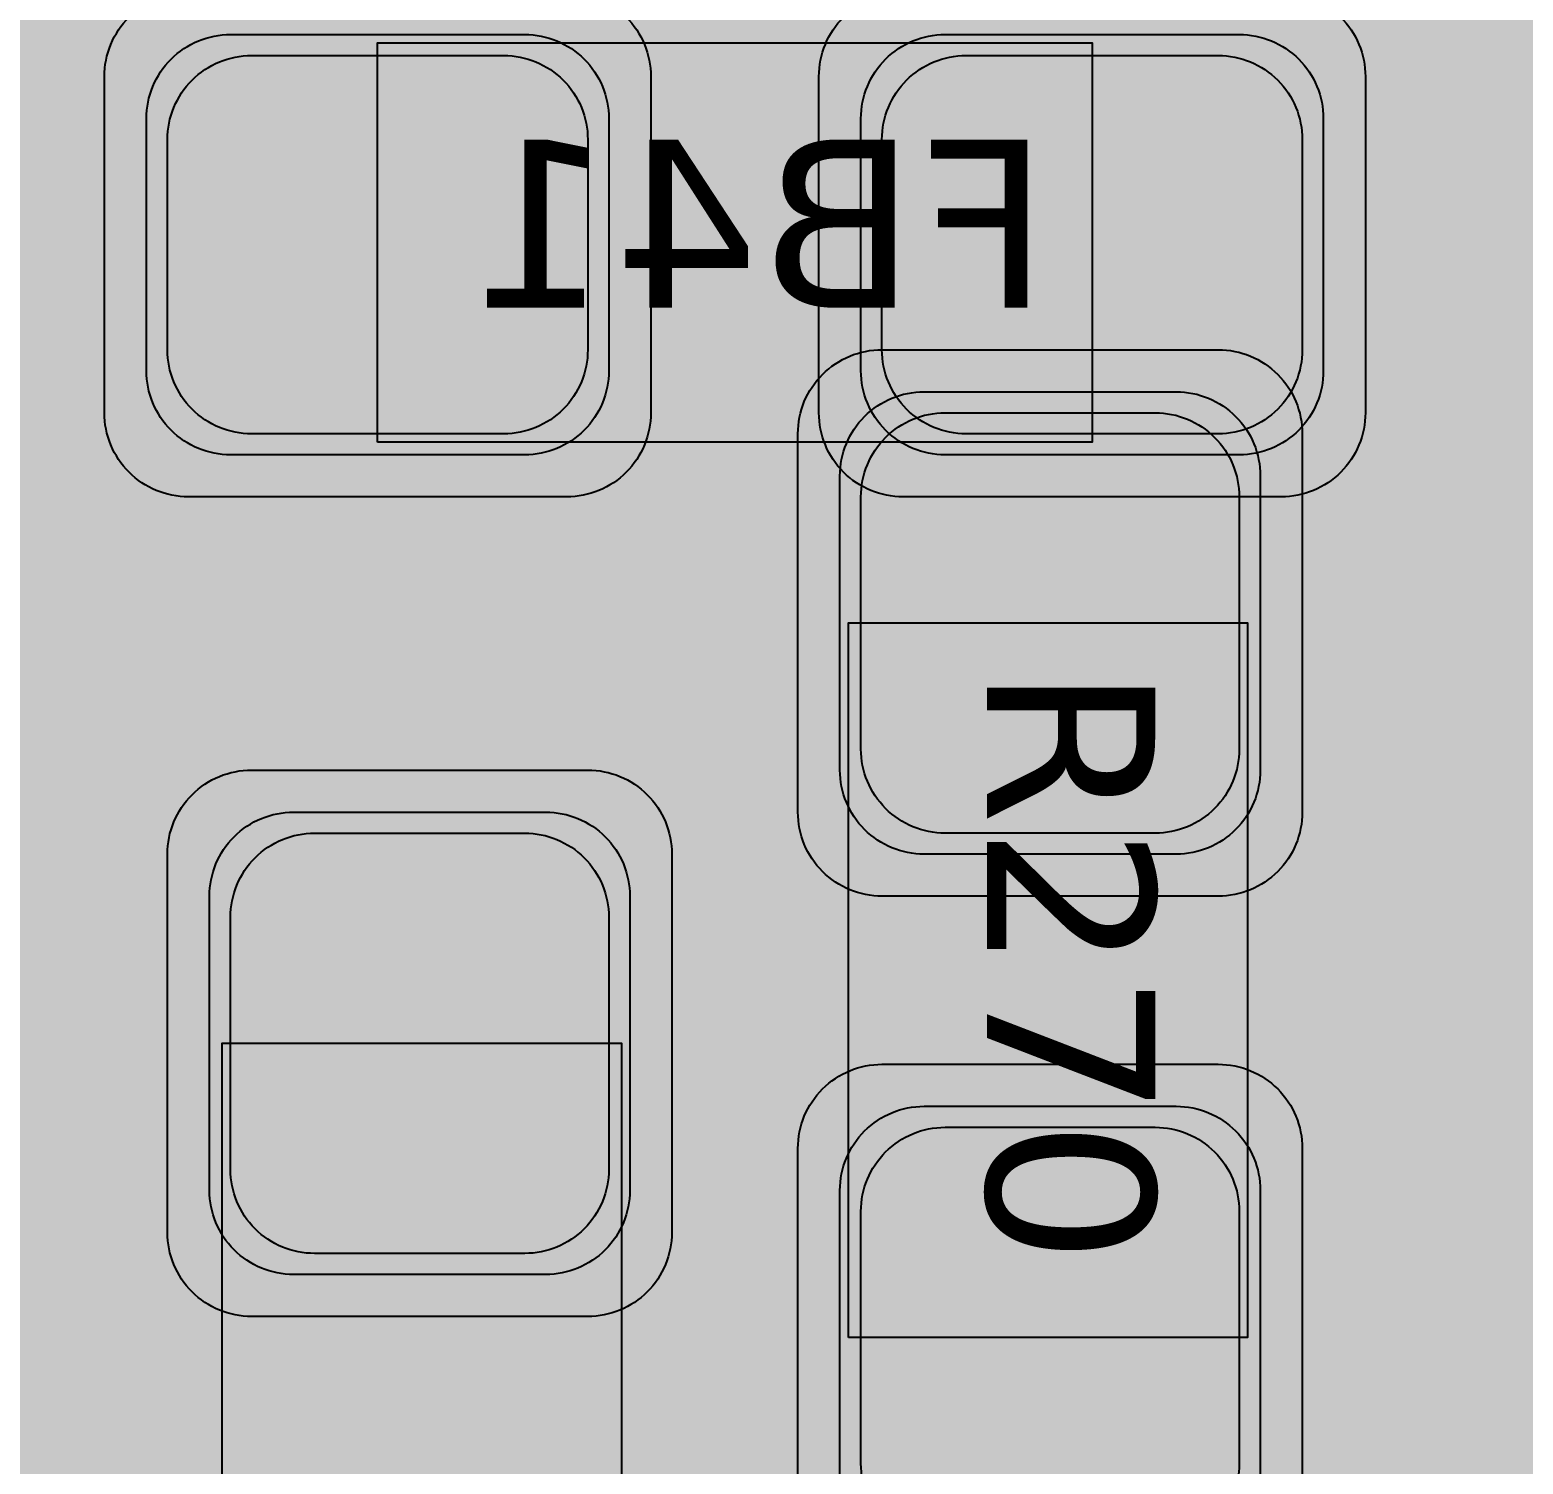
# Model space of a CAD drawing. Extents: x -28 to 199, y -61 to 255.
# Drawn here: x 118.073 to 121.625, y 114.599 to 118.011 of the extents above; entities that cross this region are included whole.
import ezdxf
from ezdxf.enums import TextEntityAlignment as Align

# ---------------------------------------------------------------- set-up
doc = ezdxf.new("R2010")
doc.units = 0
doc.header["$MEASUREMENT"] = 0
for name, color, linetype in [('ASSEMBLY_OUTLINES_BTM', 191, 'CONTINUOUS'), ('ASSEMBLY_OUTLINES_TOP', 102, 'CONTINUOUS'), ('ASSEMBLY_PART_NUMBERS_BTM', 191, 'CONTINUOUS'), ('ASSEMBLY_PART_NUMBERS_TOP', 102, 'CONTINUOUS'), ('ASSEMBLY_REF_DES_BTM', 191, 'CONTINUOUS'), ('ASSEMBLY_REF_DES_TOP', 102, 'CONTINUOUS'), ('DRILL_DRAWING', 21, 'CONTINUOUS'), ('GENERATED_SILKSCREEN_BTM', 255, 'CONTINUOUS'), ('GENERATED_SILKSCREEN_TOP', 140, 'CONTINUOUS'), ('PART_PADS_SMD_BTM', 10, 'CONTINUOUS'), ('PART_PADS_SMD_TOP', 150, 'CONTINUOUS'), ('PIN_NUMBERS_BTM', 8, 'CONTINUOUS'), ('PIN_NUMBERS_TOP', 8, 'CONTINUOUS'), ('PLACEMENT_OUTLINES_BTM', 222, 'CONTINUOUS'), ('PLACEMENT_OUTLINES_TOP', 130, 'CONTINUOUS'), ('PLANE_DATA_LAYER_2', 230, 'CONTINUOUS'), ('PLANE_SHAPES_LAYER_2', 230, 'CONTINUOUS'), ('PLANE_SHAPES_LAYER_3', 81, 'CONTINUOUS'), ('SILKSCREEN_OUTLINES_BTM', 211, 'CONTINUOUS'), ('SILKSCREEN_OUTLINES_TOP', 150, 'CONTINUOUS'), ('SILKSCREEN_REF_DES_BTM', 211, 'CONTINUOUS'), ('SILKSCREEN_REF_DES_TOP', 150, 'CONTINUOUS'), ('SOLDERMASK_PADS_BTM', 12, 'CONTINUOUS'), ('SOLDERMASK_PADS_TOP', 180, 'CONTINUOUS'), ('SOLDERPASTE_PADS_BTM', 12, 'CONTINUOUS'), ('SOLDERPASTE_PADS_TOP', 180, 'CONTINUOUS'), ('TRACES_LAYER_2', 230, 'CONTINUOUS'), ('TRACES_LAYER_BOTTOM', 10, 'CONTINUOUS'), ('TRACES_LAYER_TOP', 150, 'CONTINUOUS')]:
    doc.layers.add(name, color=color, linetype=linetype)
doc.styles.add('COURIER_NEW', font='COUR.TTF')
doc.styles.add('VERDANA', font='verdana.TTF')
doc.styles.add('VERIBEST_GERBER_0', font='txt')

msp = doc.modelspace()

# ---------------------------------------------------------------- hatches: boundary and pattern name
at = {"layer": 'PLANE_DATA_LAYER_2'}
h = msp.add_hatch(color=256, dxfattribs=at)
h.paths.add_polyline_path([(136.977938, 104.900788, -0.0425166317903881), (136.97684, 104.887899, 0.0425189371191998), (136.969634, 104.803321), (136.969634, 103.8357, -0.1989099556854013), (136.947316, 103.781819), (133.471447, 100.30595, 0.1989122151386173), (133.325, 99.952397), (133.325, 93.813669, -0.1989099556853327), (133.302682, 93.759788), (129.846447, 90.303553, 0.1989122151386193), (129.7, 89.95), (129.7, 82.880885, -0.1989099556853327), (129.677682, 82.827004), (125.372996, 78.522318, -0.1989133663344686), (125.319114, 78.5), (124.008004, 78.5, -0.414213562373095), (123.931804, 78.5762), (123.931804, 78.576201, -0.198909955685367), (123.954122, 78.630082), (124.017393, 78.693353, 0.19891218827251), (124.141873, 78.993873), (124.141873, 81.897836, 0.1989121882725186), (124.017393, 82.198356), (121.315166, 84.900583, 0.1989121882725186), (121.014646, 85.025063), (118.085686, 85.025063, 0.1989121882725125), (117.785166, 84.900583), (115.869335, 82.984752, -0.1989133663344686), (115.815453, 82.962434), (111.980365, 82.962434, 0.1989121882725186), (111.679845, 82.837954), (103.605966, 74.764075, -0.6681819935816116), (103.475884, 74.817956), (103.475884, 75.719902, -0.198909955685367), (103.498202, 75.773783), (112.132258, 84.407839, 0.1989121882725186), (112.256738, 84.708359), (112.256738, 87.766792, -0.5791985093720466), (112.371403, 87.832571, 0.9207095428459576), (113.229816, 89.056434, -0.4687192040466884), (113.229816, 89.173566, 0.4687157595514411), (113.229816, 90.326434, -0.4687192040466884), (113.229816, 90.443566, 0.606460415148791), (112.947726, 91.743467, -0.3380635491738142), (112.891615, 91.816971), (112.891615, 91.816972, -0.1989099556853327), (112.913933, 91.870853), (113.850887, 92.807807, -0.4969605349260798), (113.971222, 92.791213, 0.0686227819462532), (114.033421, 92.709116), (117.000682, 89.741856, -0.198909955685367), (117.023, 89.687975), (117.023, 88.767429, -0.228048003750335), (116.994354, 88.707889, 2.854432025872091), (117.805646, 88.707889, -0.228048003750335), (117.777, 88.767429), (117.777, 89.875696, 0.1989121654681639), (117.666579, 90.142275), (114.699318, 93.109536, -0.1989099556853327), (114.677, 93.163417), (114.677, 100.732571, -0.228048003750335), (114.705646, 100.792111, 0.8407221043194625), (114.090183, 101.915205, -0.5141069145394279), (113.989386, 101.987326), (113.989386, 107.618063, -0.6172571328269955), (114.111169, 107.679126, 1.9943987198418727), (114.111169, 108.720874, -0.617257132826957), (113.989386, 108.781937), (113.989386, 126.654985, 0.032533120066096), (113.985795, 126.710116, -0.0325342524810923), (113.985151, 126.720001), (113.985151, 126.720002, -0.6681819935815638), (114.115233, 126.773883), (114.280695, 126.608421, 0.1989121654681736), (114.547274, 126.498), (122.056386, 126.498, -0.1989133663344687), (122.110268, 126.475682), (126.281524, 122.304426, -0.198909955685367), (126.303842, 122.250545), (126.303842, 122.119158, 0.1236662247943365), (126.348588, 121.941012, -0.1606780001424822), (126.356831, 121.893987, 0.3606560929037287), (126.788539, 121.185359, -0.7687174069834758), (126.778046, 121.038457, 7.647506935409171), (127.111461, 121.014641, -0.7687174069834617), (127.121954, 121.161543, 0.6405844281364371), (127.405646, 122.307889, -0.2280480037503427), (127.377, 122.367429), (127.377, 126.6738, -0.414213562373095), (127.4532, 126.75), (128.865978, 126.75, -0.414213562373095), (128.942178, 126.6738), (128.942178, 126.673799, -0.1989099556854013), (128.91986, 126.619918), (128.533421, 126.233479, 0.1989121654681667), (128.423, 125.9669), (128.423, 123.567429, -0.2280480037503427), (128.394354, 123.507889, 2.8544320258721156), (129.205646, 123.507889, -0.2280480037503427), (129.177, 123.567429), (129.177, 125.779179, -0.1989099556854013), (129.199318, 125.83306), (129.986579, 126.62032, 0.0741021212229936), (130.052722, 126.70963, -0.277099918590679), (130.119973, 126.75), (130.174273, 126.75, -0.403683824490227), (130.250423, 126.676549, 0.1956893404127855), (130.451391, 126.229628, -0.2050724899553478), (130.475, 126.174486), (130.475, 122.295253, 0.1989121882725126), (130.59948, 121.994733), (131.330527, 121.263686, -0.1989099556854013), (131.352845, 121.209805), (131.352845, 114.763663, -0.8295497216643613), (131.205645, 114.735997, 0.8295609199568306), (129.95, 114.500001), (129.95, 114.499999, 0.8295609199568306), (131.205645, 114.264003, -0.8295497216643613), (131.352845, 114.236337), (131.352845, 111.668815, -0.198909955685367), (131.330527, 111.614934), (130.692799, 110.977206, 0.1989121882725064), (130.568319, 110.676686), (130.568319, 108.164856, -0.5413714910477632), (130.461467, 108.095093, 0.5413712452295936), (129.55, 107.500001), (129.55, 107.499999, 0.5413712452295937), (130.461467, 106.904907, -0.5413714910477633), (130.568319, 106.835144), (130.568319, 97.583681, 0.1490008545897866), (130.64056, 97.346645, -0.1489978148350905), (130.653512, 97.304146), (130.653512, 97.304145, -0.1942207066511618), (130.632158, 97.251246, 0.5485069438402771), (130.888539, 96.185359, -0.7687174069834758), (130.878046, 96.038457, 7.647506935409185), (131.211461, 96.014641, -0.7687174069834617), (131.221954, 96.161543, 0.6100588580781182), (131.548609, 97.270372, -0.2050724899553477), (131.525, 97.325514), (131.525, 97.477, 0.1677021551964094), (131.434538, 97.739125, -0.1677006453007844), (131.418319, 97.786122), (131.418319, 99.596475, -0.6231693714019529), (131.541139, 99.656749, 0.6231768727902992), (132.75, 100.25, 0.2119397726903838), (132.503162, 100.806173, -0.3779195606310377), (132.491822, 100.906327, 0.943356937975585), (131.551481, 101.648536, -0.6897061753667568), (131.418319, 101.69915), (131.418319, 102.749052, -0.7432602490610456), (131.558052, 102.791123, 0.507237571601238), (132.605828, 102.741787, -0.1165650662333721), (132.633526, 102.76327, 0.0896815058504722), (132.757792, 102.84948), (133.304231, 103.395919, 0.1989121882725186), (133.428711, 103.696439), (133.428711, 113.150158, -0.198909955685367), (133.451029, 113.204039), (134.00052, 113.75353, 0.1989121882725125), (134.125, 114.05405), (134.125, 115.174486, -0.2050724899553477), (134.148609, 115.229628, 2.4974351542811806), (133.251391, 115.229628, -0.2050724899553478), (133.275, 115.174486), (133.275, 114.261653, -0.198909955685367), (133.252682, 114.207772), (132.703191, 113.658281, 0.1989121882725126), (132.578711, 113.357761), (132.578711, 103.904042, -0.1989099556853327), (132.556393, 103.850161), (132.460599, 103.754367, -0.3152207587686722), (132.374533, 103.739179, 0.3712566469041549), (131.558052, 103.508877, -0.7432602490609853), (131.418319, 103.550948), (131.418319, 110.469083, -0.1989099556854013), (131.440637, 110.522964), (132.078365, 111.160692, 0.1989121882725248), (132.202845, 111.461212), (132.202845, 119.995489, -0.6681819935816593), (132.332927, 120.04937), (136.401408, 115.980889, -0.1989099556853327), (136.423726, 115.927008), (136.423726, 114.512395, -0.1989099556853327), (136.401408, 114.458514), (135.933735, 113.990841, -0.6681819935816593), (135.803653, 114.044722), (135.803653, 114.044723, -0.0900388652559256), (135.808516, 114.071509, 4.621395072748782), (135.428491, 113.691484, -0.5237901792127903), (135.531477, 113.620147), (135.531477, 113.620146, -0.1989099556853327), (135.509159, 113.566265), (133.808701, 111.865807, 0.1989122151386246), (133.662254, 111.512254), (133.662254, 107.537746, 0.1989122151386246), (133.808701, 107.184193), (135.333909, 105.658985, -0.1650613667127099), (135.355574, 105.615061, 0.6437565302444234), (136.487538, 105.270109, -0.5051906878791393), (136.609743, 105.259398, 0.1480370251817164), (136.933858, 104.969889, -0.2917988228267626), (136.977938, 104.900789)], flags=0)
h.paths.add_polyline_path([(113.85, 87, -0.9999999999999999), (115.15, 87, -0.9999999999999999)], flags=0)
h.paths.add_polyline_path([(115.25, 125.5, -0.9999999999999999), (116.55000000000001, 125.5, -0.9999999999999999)], flags=0)
h.paths.add_polyline_path([(114.75, 123, -0.9999999999999999), (116.75, 123, -0.9999999999999999)], flags=0)
h.paths.add_polyline_path([(116.232776, 95.682577, 0.7726673183828902), (117.45, 95.999999), (117.45, 96, 0.7083066378647846), (116.29314, 96.40693, -0.531760018124995), (116.167224, 96.417423, 0.772667318382902), (114.95, 96.100001), (114.95, 96.1, 0.7083066378647764), (116.10686, 95.69307, -0.5317600181249857)], flags=0)
h.paths.add_polyline_path([(117.421331, 99.860255, 3.363991928619301), (117.304585, 100.560731, -0.5417095603560502), (117.178669, 100.539745, 3.3639919286193174), (117.295415, 99.839269, -0.5417095603560539)], flags=0)
h.paths.add_polyline_path([(117.44999999999999, 92.3, -0.9999999999999999), (118.75, 92.3, -0.9999999999999999)], flags=0)
h.paths.add_polyline_path([(119.55, 113.4, -0.9999999999999999), (120.85000000000001, 113.4, -0.9999999999999999)], flags=0)
h.paths.add_polyline_path([(119.75, 109.5, -0.9999999999999999), (121.25, 109.5, -0.9999999999999999)], flags=0)
h.paths.add_polyline_path([(120.35, 98.8, -0.9999999999999999), (121.65, 98.8, -0.9999999999999999)], flags=0)
h.paths.add_polyline_path([(120.35, 111.4, -0.9999999999999999), (121.65, 111.4, -0.9999999999999999)], flags=0)
h.paths.add_polyline_path([(120.457283, 123.057713, -0.5359062211731089), (120.330385, 123.05719, 1.3513703040546192), (119.123088, 121.573751, -0.3050494922752397), (119.170567, 121.503171), (119.170567, 121.50317, -0.198909955685367), (119.148249, 121.449289), (118.350727, 120.651767, 0.1989121882725187), (118.226247, 120.351247), (118.226247, 106.65885, -0.198909955685367), (118.203929, 106.604969), (117.471074, 105.872114, -0.205074051956066), (117.415388, 105.849817, 2.455220229755274), (118.05, 105.2), (118.05, 105.199998, 0.0059190874028198), (118.049817, 105.215386, -0.0058690278396138), (118.049796, 105.217175), (118.049796, 105.217193, -0.198909955685367), (118.072114, 105.271074), (118.951767, 106.150727, 0.1989121882725038), (119.076247, 106.451247), (119.076247, 120.143644, -0.198909955685367), (119.098565, 120.197525), (120.108818, 121.207778, -0.0494623730732118), (120.12045, 121.217311, 0.0494618080928846), (120.185326, 121.27048), (120.787867, 121.873021, 0.0494618080928846), (120.841036, 121.937897, -0.0494623730731728), (120.850569, 121.949529), (120.928926, 122.027886, -0.2050740519560306), (120.984612, 122.050183, 1.6971064696081972)], flags=0)
h.paths.add_polyline_path([(121.25, 117.75, -0.9999999999999999), (122.75, 117.75, -0.9999999999999999)], flags=0)
h.paths.add_polyline_path([(122.05, 111.4, -0.9999999999999999), (123.35000000000001, 111.4, -0.9999999999999999)], flags=0)
h.paths.add_polyline_path([(123.29571, 88.162026, 1.6796277836471416), (121.75, 89), (121.75, 88.999999, 0.2324567467697626), (122.139102, 88.20829, -0.3917746108587368), (122.156291, 88.106204, 0.1460189195089194), (122.05, 87.750001), (122.05, 87.75, 1.2874404369000827), (123.270422, 88.061638, -0.3917717789363406)], flags=0)
h.paths.add_polyline_path([(122.65, 105.6, 3.3327468859538776), (123.044022, 106.197474, -0.5991018826014798), (122.939092, 106.281417, 0.0458969718785636), (122.95, 106.399998), (122.95, 106.4, 0.9999999999999999), (121.65, 106.4, 0.2331537315633807), (121.904279, 105.88434, -0.74720291741978), (121.851814, 105.747931, 2.557353807463251), (122.45, 105.1, 0.2331537315633762), (122.195721, 105.61566, -0.74720291741978), (122.248186, 105.752069, 0.121739685827647), (122.555978, 105.802526, -0.599101882601538), (122.660908, 105.718583, 0.0458969718785636), (122.65, 105.600002)], flags=0)
h.paths.add_polyline_path([(123.776372, 102.215741, 2.268015238537925), (122.670454, 102.273947, -0.1736308664859839), (122.687772, 102.22558, -0.157828441953958), (122.673316, 102.180924, 1.8365540169308305), (123.763761, 102.123532, -0.3408039055902447)], flags=0)
h.paths.add_polyline_path([(125.85, 89.1, -0.9999999999999999), (127.15, 89.1, -0.9999999999999999)], flags=0)
h.paths.add_polyline_path([(126.05, 118.8, -0.9999999999999999), (127.35000000000001, 118.8, -0.9999999999999999)], flags=0)
h.paths.add_polyline_path([(126.25, 103.7, -0.9999999999999999), (127.55000000000001, 103.7, -0.9999999999999999)], flags=0)
h.paths.add_polyline_path([(126.35, 85.4, -0.9999999999999999), (127.65, 85.4, -0.9999999999999999)], flags=0)
h.paths.add_polyline_path([(126.35, 87.3, -0.9999999999999999), (127.65, 87.3, -0.9999999999999999)], flags=0)
h.paths.add_polyline_path([(126.75, 115.5, -0.9999999999999999), (128.25, 115.5, -0.9999999999999999)], flags=0)
h.paths.add_polyline_path([(127.25, 83.2, -0.9999999999999999), (128.55, 83.2, -0.9999999999999999)], flags=0)
h.paths.add_polyline_path([(129.5, 95.5), (129.5, 95.500001, 0.2347951257838049), (129.202889, 96.097823, -0.2347971625886518), (129.172702, 96.158562), (129.172702, 96.158563, -0.1989099556854013), (129.19502, 96.212444), (129.356027, 96.373451, 0.1989121882725038), (129.480507, 96.673971), (129.480507, 106.455132, 0.1989121882725038), (129.356027, 106.755652), (126.719253, 109.392426, -0.198909955685367), (126.696935, 109.446307), (126.696935, 110.90022, -0.67775882677704), (126.828419, 110.952662, 2.507233776086384), (126.828419, 111.847338, -0.6777588267769905), (126.696935, 111.89978), (126.696935, 112.86566, 0.1989121882725038), (126.572455, 113.16618), (124.983033, 114.755602, -0.1989099556854013), (124.960715, 114.809483), (124.960715, 119.828112, -0.198909955685367), (124.983033, 119.881993), (125.328926, 120.227886, -0.205074051956065), (125.384612, 120.250183, 2.4552148235298628), (124.75, 120.900002, 0.0059190874028197), (124.750183, 120.884614, -0.0058690278396127), (124.750204, 120.882825), (124.750204, 120.882807, -0.198909955685367), (124.727886, 120.828926), (124.494453, 120.595493, -0.6681819935815638), (124.364371, 120.649374), (124.364371, 120.717126, 0.1989121882725125), (124.239891, 121.017646), (123.147318, 122.110219, -0.198909955685367), (123.125, 122.1641), (123.125, 122.174486, -0.2050724899553477), (123.148609, 122.229628, 2.4974351542811517), (122.251391, 122.229628, -0.2050724899553829), (122.275, 122.174486), (122.275, 121.956497, 0.1989121882725126), (122.39948, 121.655977), (123.492053, 120.563404, -0.198909955685367), (123.514371, 120.509523), (123.514371, 114.406551, 0.19891218827251), (123.638851, 114.106031), (125.318568, 112.426314, -0.198909955685367), (125.340886, 112.372433), (125.340886, 108.878879, 0.1989121882725126), (125.465366, 108.578359), (127.852682, 106.191043, -0.1989099556853327), (127.875, 106.137162), (127.875, 101.425514, -0.2050724899553478), (127.851391, 101.370372, 0.8159834667607626), (128.527623, 100.291159, -0.5233351739894394), (128.630507, 100.219784), (128.630507, 96.881574, -0.1989099556853327), (128.608189, 96.827693), (128.405604, 96.625108, -0.1809134408217212), (128.357013, 96.602974, 0.147660489474916), (128.127329, 96.515812, -0.1654600424582982), (128.080857, 96.5), (127.85, 96.5, 0.1989121882725099), (127.54948, 96.37552), (127.49948, 96.32552, 0.1357250226602834), (127.387774, 96.128414, -0.5450822061688504), (127.266471, 96.087288, 1.9695384942564944), (127.217953, 94.87725, -0.3731724528837284), (127.317035, 94.864977, 0.4338714127250044), (128.266221, 94.847079, -0.3498081147665029), (128.360455, 94.859099, 0.5848883345755964)], flags=0)
h.paths.add_polyline_path([(130.373451, 92.726979, 7.377999984181714), (130.373451, 93.073021, -0.7612838800058466), (130.226549, 93.073021, 7.377999984181725), (130.226549, 92.726979, -0.7612838800058466)], flags=0)
at = {"layer": 'PLANE_SHAPES_LAYER_2'}
h = msp.add_hatch(color=256, dxfattribs=at)
h.paths.add_polyline_path([(169.5, 129.25), (149.5, 129.25), (142.25, 122), (142.25, 90.5), (147.5, 90.5), (147.5, 80), (154, 80), (154, 69.25), (131.75, 69.25), (131.75, 73.25), (121.25, 73.25), (121.25, 81), (110.5, 81), (110.5, 125.75), (106.5, 125.75), (106.5, 128.75), (93.5, 128.75), (93.5, 120.25), (91.75, 120.25), (91.75, 121.5), (80, 121.5), (80, 118.25), (73.25, 118.25), (73.25, 124.5), (67.5, 124.5), (67.5, 128), (57.75, 128), (57.75, 120.25), (55.25, 120.25), (55.25, 121.5), (47.5, 121.5), (47.5, 119), (35, 119), (35, 134.75), (32.75, 134.75), (32.75, 159.75), (29.25, 159.75), (29.25, 175.25), (22.5, 175.25), (22.5, 195.25), (17.25, 195.25), (17.25, 198), (22.5, 198), (22.5, 216.5), (40.25, 216.5), (40.25, 235.5), (54.5, 235.5), (54.5, 254), (87.25, 254), (87.25, 236.25), (86.25, 236.25), (86.25, 228.75), (81, 228.75), (81, 218.75), (95.25, 218.75), (95.25, 194.5), (87, 194.5), (87, 172), (131.1, 172), (131.1, 208.75), (115.5, 208.75), (115.5, 213.75), (106.75, 213.75), (106.75, 218.75), (110.25, 222.25), (110.25, 226.25), (142.5, 226.25), (142.5, 221.5), (160.5, 221.5), (160.5, 240.75), (169.5, 240.75)])
h.paths.add_polyline_path([(35.5, 149.5), (41.75, 149.5), (41.75, 152), (39.25, 152), (39.25, 154), (37.75, 154), (37.75, 152), (35.5, 152)], flags=16)
h.paths.add_polyline_path([(37.5, 125.75), (37.5, 128.75), (42.75, 128.75), (42.75, 125.75)], flags=16)
h.paths.add_polyline_path([(52, 127.75), (52, 130.75), (54.25, 130.75), (54.25, 127.75)], flags=16)
h.paths.add_polyline_path([(50.75, 219.5), (50.75, 226.5), (71.75, 226.5), (71.75, 219.5)], flags=16)
h.paths.add_polyline_path([(66.5, 150.75), (66.5, 177.5), (72.25, 177.5), (72.25, 150.75)], flags=16)
h.paths.add_polyline_path([(47.25, 185.25), (73, 185.25), (73, 188.25), (70.25, 188.25), (70.25, 191), (47.25, 191)], flags=16)
h.paths.add_polyline_path([(84.5, 208), (84.5, 212.75), (85, 212.75), (85, 208)], flags=16)
h.paths.add_polyline_path([(61.5, 137.25), (87.75, 137.25), (87.75, 140.5), (84.75, 140.5), (84.75, 143), (61.5, 143)], flags=16)
h.paths.add_polyline_path([(88.75, 127), (88.75, 130), (91, 130), (91, 127)], flags=16)
h.paths.add_polyline_path([(85.5, 130.25), (85.5, 132.5), (91, 132.5), (91, 130.25)], flags=16)
h.paths.add_polyline_path([(108.75, 142.25), (135.75, 142.25), (135.75, 145.75), (132.25, 145.75), (132.25, 149), (108.75, 149)], flags=16)
h.paths.add_polyline_path([(114.25, 126.75), (140.75, 126.75), (140.75, 129.75), (137.25, 129.75), (137.25, 133), (114.25, 133)], flags=16)
h.paths.add_polyline_path([(155.25, 180.25), (166.25, 180.25), (166.25, 186.25), (152.25, 186.25), (152.25, 183), (155.25, 183)], flags=16)
at = {"layer": 'PLANE_SHAPES_LAYER_3'}
h = msp.add_hatch(color=256, dxfattribs=at)
h.paths.add_polyline_path([(169.5, 129.25), (149.5, 129.25), (142.25, 122), (142.25, 90.5), (147.5, 90.5), (147.5, 80), (154, 80), (154, 69.25), (131.75, 69.25), (131.75, 73.25), (121.25, 73.25), (121.25, 81), (110.5, 81), (110.5, 125.75), (106.5, 125.75), (106.5, 128.75), (93.5, 128.75), (93.5, 120.25), (91.75, 120.25), (91.75, 121.5), (80, 121.5), (80, 118.25), (73.25, 118.25), (73.25, 124.5), (67.5, 124.5), (67.5, 127.75), (58.25, 127.75), (58.25, 130.25), (88.75, 130.25), (88.75, 127), (91, 127), (91, 132.5), (55, 132.5), (55, 131.25), (52, 131.25), (52, 127.75), (55, 127.75), (55, 127.25), (57.75, 127.25), (57.75, 120.25), (55.25, 120.25), (55.25, 121.5), (47.5, 121.5), (47.5, 119), (35, 119), (35, 134.75), (32.75, 134.75), (32.75, 159.75), (29.25, 159.75), (29.25, 175.25), (22.5, 175.25), (22.5, 195.25), (17.25, 195.25), (17.25, 198), (22.5, 198), (22.5, 216.5), (40.25, 216.5), (40.25, 235.5), (54.5, 235.5), (54.5, 254), (87.25, 254), (87.25, 236.25), (86.25, 236.25), (86.25, 228.75), (81, 228.75), (81, 218.75), (95.25, 218.75), (95.25, 194.5), (87, 194.5), (87, 172), (131.1, 172), (131.1, 208.75), (115.5, 208.75), (115.5, 213.75), (106.75, 213.75), (106.75, 218.75), (110.25, 222.25), (110.25, 226.25), (142.5, 226.25), (142.5, 221.5), (160.5, 221.5), (160.5, 240.75), (169.5, 240.75)])
h.paths.add_polyline_path([(35.5, 149.5), (41.75, 149.5), (41.75, 152), (39.25, 152), (39.25, 154), (37.75, 154), (37.75, 152), (35.5, 152)], flags=16)
h.paths.add_polyline_path([(37.5, 125.75), (37.5, 128.75), (42.75, 128.75), (42.75, 125.75)], flags=16)
h.paths.add_polyline_path([(50.75, 219.5), (50.75, 226.5), (71.75, 226.5), (71.75, 219.5)], flags=16)
h.paths.add_polyline_path([(66.5, 150.75), (66.5, 177.5), (72.25, 177.5), (72.25, 150.75)], flags=16)
h.paths.add_polyline_path([(47.25, 185.25), (73, 185.25), (73, 188.25), (70.25, 188.25), (70.25, 191), (47.25, 191)], flags=16)
h.paths.add_polyline_path([(84.5, 208), (84.5, 212.75), (85, 212.75), (85, 208)], flags=16)
h.paths.add_polyline_path([(61.5, 137.25), (87.75, 137.25), (87.75, 140.5), (84.75, 140.5), (84.75, 143), (61.5, 143)], flags=16)
h.paths.add_polyline_path([(108.75, 142.25), (135.75, 142.25), (135.75, 145.75), (132.25, 145.75), (132.25, 149), (108.75, 149)], flags=16)
h.paths.add_polyline_path([(114.25, 126.75), (140.75, 126.75), (140.75, 129.75), (137.25, 129.75), (137.25, 133), (114.25, 133)], flags=16)
h.paths.add_polyline_path([(155.25, 180.25), (166.25, 180.25), (166.25, 186.25), (152.25, 186.25), (152.25, 183), (155.25, 183)], flags=16)

# ---------------------------------------------------------------- linework, layer by layer
at = {"layer": 'ASSEMBLY_OUTLINES_BTM'}
for points in [[(118.9, 117.03), (118.9, 117.98), (120.6, 117.98), (120.6, 117.03)], [(118.53, 113.9), (118.53, 115.6), (119.48, 115.6), (119.48, 113.9)]]:
    msp.add_lwpolyline(points, close=True, dxfattribs=at)
at = {"layer": 'ASSEMBLY_OUTLINES_TOP'}
msp.add_lwpolyline([(120.02, 114.9), (120.02, 116.6), (120.97, 116.6), (120.97, 114.9)], close=True, dxfattribs=at)
at = {"layer": 'GENERATED_SILKSCREEN_BTM', "const_width": 0.15}
for points in [[(120.042098, 117.980005, 1.22306e-05), (120.042089, 117.979995), (119.457911, 117.979995, 1.22306e-05), (119.457902, 117.980005), (120.042098, 117.980005)], [(120.033844, 117.029995), (119.466156, 117.029995, 1.1642e-05), (119.466164, 117.030005), (120.033836, 117.030005, 1.1642e-05), (120.033844, 117.029995)], [(119.480005, 114.457902, 1.22306e-05), (119.479995, 114.457911), (119.479995, 115.042089, 1.22306e-05), (119.480005, 115.042098), (119.480005, 114.457902)], [(118.530005, 114.466164, 1.1642e-05), (118.529995, 114.466156), (118.529995, 115.033844, 1.1642e-05), (118.530005, 115.033836), (118.530005, 114.466164)]]:
    msp.add_lwpolyline(points, format="xyb", dxfattribs=at)
for points in [[(121.0188, 116.3176), (120.5884, 116.7464), (120.5884, 116.3176), (121.0188, 116.3176)], [(121.7972, 116.7936), (121.2748, 116.7936), (121.2692, 116.7952), (121.2644, 116.7984), (121.262, 116.804), (121.2612, 116.8096), (121.262, 116.816), (121.2644, 116.8208), (121.2692, 116.8248), (121.2748, 116.8264), (121.8148, 116.8264)], [(120.5884, 116.0424), (120.5876, 116.036), (120.5836, 116.032), (120.578, 116.0296), (120.5724, 116.0288), (120.5668, 116.0296), (120.562, 116.032), (120.558, 116.036), (120.5564, 116.0424), (120.5564, 116.2848), (120.5188, 116.2848), (120.5132, 116.2864), (120.5084, 116.2896), (120.506, 116.2952), (120.5052, 116.3008), (120.506, 116.3072), (120.5084, 116.3128), (120.5132, 116.3168), (120.5188, 116.3176), (120.5564, 116.3176), (120.5564, 116.788), (120.5572, 116.792), (120.5596, 116.7952), (120.5628, 116.7984), (120.5668, 116.8008), (120.5716, 116.8024), (120.5764, 116.8032), (120.5804, 116.8024), (120.5844, 116.7992), (121.07, 116.3136), (121.0732, 116.3088), (121.0748, 116.304), (121.074, 116.2992), (121.0708, 116.2936), (121.0692, 116.2896), (121.066, 116.2872), (121.0628, 116.2856), (121.0588, 116.2848), (120.5884, 116.2848), (120.5884, 116.0424)], [(121.8236, 116.14), (121.6884, 116.0296), (121.686, 116.028), (121.6828, 116.028), (121.6796, 116.0264), (121.41, 116.0264), (121.4084, 116.0264), (121.4068, 116.0272), (121.406, 116.0272), (121.4044, 116.028), (121.4028, 116.028), (121.3996, 116.0296), (121.2644, 116.14), (121.262, 116.1424), (121.2612, 116.144), (121.2596, 116.1488), (121.2588, 116.152), (121.2588, 116.4256), (121.2596, 116.4288), (121.2612, 116.4336), (121.2612, 116.4352), (121.2628, 116.436), (121.2636, 116.4376), (121.2644, 116.4392), (121.3996, 116.548), (121.4036, 116.5496), (121.4068, 116.5504), (121.41, 116.5512), (121.6796, 116.5512)], [(121.6796, 116.5512), (121.6828, 116.5504), (121.6852, 116.5496), (121.6884, 116.548), (121.7972, 116.46)], [(121.8044, 116.4128), (121.674, 116.5192), (121.4156, 116.5192), (121.2908, 116.4176), (121.2908, 116.16), (121.4156, 116.06), (121.674, 116.06), (121.8044, 116.1656)], [(121.0168, 115.5136), (120.8824, 115.6232), (120.8792, 115.624), (120.8776, 115.6248), (120.876, 115.6256), (120.8728, 115.6264), (120.6032, 115.6264), (120.6, 115.6256), (120.5984, 115.6248), (120.596, 115.624), (120.5928, 115.6232), (120.4584, 115.5136), (120.456, 115.5096), (120.4552, 115.5064), (120.4536, 115.504), (120.4528, 115.5008), (120.4528, 114.952), (120.4536, 114.9496), (120.4552, 114.944), (120.456, 114.9424), (120.4584, 114.9392), (120.5928, 114.8296), (120.596, 114.8288), (120.5984, 114.828), (120.5992, 114.8272), (120.6008, 114.8264), (120.6032, 114.8264), (120.8728, 114.8264), (120.876, 114.8272), (120.8792, 114.828), (120.8824, 114.8296), (121.0168, 114.9392), (121.0192, 114.9408), (121.02, 114.9416), (121.0216, 114.944), (121.0232, 114.9496), (121.024, 114.952), (121.024, 115.5008), (121.0232, 115.504), (121.0216, 115.5064), (121.0208, 115.5096), (121.0168, 115.5136)], [(121.7728, 115.5136), (121.6384, 115.6232), (121.6352, 115.624), (121.6336, 115.6248), (121.632, 115.6256), (121.6288, 115.6264), (121.3592, 115.6264), (121.356, 115.6256), (121.3544, 115.6248), (121.352, 115.624), (121.3488, 115.6232), (121.2144, 115.5136), (121.212, 115.5096), (121.2112, 115.5064), (121.2096, 115.504), (121.2088, 115.5008), (121.2088, 114.952), (121.2096, 114.9496), (121.2112, 114.944), (121.212, 114.9424), (121.2144, 114.9392), (121.3488, 114.8296), (121.352, 114.8288), (121.3544, 114.828), (121.3552, 114.8272), (121.3568, 114.8264), (121.3592, 114.8264), (121.6288, 114.8264), (121.632, 114.8272), (121.6352, 114.828), (121.6384, 114.8296), (121.7728, 114.9392)], [(120.9912, 115.4928), (120.9912, 114.96), (120.944, 114.92), (120.5568, 115.5512), (120.6096, 115.5936), (120.868, 115.5936), (120.9912, 115.4928)], [(121.7472, 115.4928), (121.7472, 114.96), (121.7, 114.92), (121.3128, 115.5512), (121.3656, 115.5936), (121.624, 115.5936), (121.7472, 115.4928)], [(120.9184, 114.8992), (120.868, 114.8592), (120.6096, 114.8592), (120.4848, 114.96), (120.4848, 115.4928), (120.532, 115.5304), (120.9184, 114.8992)], [(121.6744, 114.8992), (121.624, 114.8592), (121.3656, 114.8592), (121.2408, 114.96), (121.2408, 115.4928), (121.288, 115.5304), (121.6744, 114.8992)]]:
    msp.add_lwpolyline(points, dxfattribs=at)
at = {"layer": 'GENERATED_SILKSCREEN_TOP', "const_width": 0.15}
for points in [[(118.1592, 117.2756), (118.1608, 117.2732), (118.1648, 117.2724), (118.1688, 117.27), (118.1728, 117.27), (118.3376, 117.27), (118.3416, 117.27), (118.344, 117.2724), (118.3464, 117.2724), (118.3472, 117.2732), (118.348, 117.274), (118.3504, 117.2756), (118.46, 117.4116), (118.4616, 117.4156), (118.4624, 117.418), (118.4632, 117.422), (118.4632, 117.8252), (118.4616, 117.8324), (118.4576, 117.8364), (118.4536, 117.8412), (118.4472, 117.8428), (117.6792, 117.8428)], [(119.3092, 117.2752), (119.3108, 117.2728), (119.3148, 117.272), (119.3188, 117.2696), (119.3228, 117.2696), (119.4876, 117.2696), (119.4916, 117.2696), (119.494, 117.272), (119.4964, 117.272), (119.4972, 117.2728), (119.498, 117.2736), (119.5004, 117.2752), (119.61, 117.4112), (119.6116, 117.4152), (119.6124, 117.4176), (119.6132, 117.4216), (119.6132, 117.8248), (119.6116, 117.832), (119.6076, 117.836), (119.6036, 117.8408), (119.5972, 117.8424), (118.8292, 117.8424), (118.8228, 117.8408), (118.8188, 117.8368), (118.8164, 117.832), (118.8156, 117.8264), (118.8164, 117.82), (118.8188, 117.8144), (118.8228, 117.8104), (118.8292, 117.8088), (119.1972, 117.8088), (119.1972, 117.4328), (118.8244, 117.3016), (118.8188, 117.2984), (118.8156, 117.2928), (118.8148, 117.2864), (118.8164, 117.2816), (118.8196, 117.2768), (118.8236, 117.2728), (118.8284, 117.2704), (118.8348, 117.272), (119.2076, 117.4032), (119.3092, 117.2752)], [(117.6792, 117.8092), (118.0472, 117.8092), (118.0472, 117.4332), (117.6744, 117.302)], [(118.4304, 117.8092), (118.4304, 117.426), (118.3296, 117.302), (118.1808, 117.302), (118.0792, 117.426), (118.0792, 117.8092), (118.4304, 117.8092)], [(119.5804, 117.8088), (119.5804, 117.4256), (119.4796, 117.3016), (119.3308, 117.3016), (119.2292, 117.4256), (119.2292, 117.8088), (119.5804, 117.8088)], [(117.6848, 117.2724), (118.0576, 117.4036), (118.1592, 117.2756)], [(117.8024, 117.0788), (118.236, 116.5468), (118.3296, 116.5468), (118.4304, 116.6716), (118.4304, 116.93), (118.324, 117.0604), (118.3224, 117.066), (118.3232, 117.0708), (118.3256, 117.0764), (118.3304, 117.0796), (118.336, 117.0828), (118.3416, 117.0836), (118.3464, 117.0828), (118.3504, 117.0788), (118.46, 116.9444), (118.4608, 116.9412), (118.4616, 116.9388), (118.4624, 116.938), (118.4632, 116.9348), (118.4632, 116.6652), (118.4624, 116.662), (118.4624, 116.6612), (118.4616, 116.6604), (118.4608, 116.658), (118.46, 116.6548)], [(119.61, 116.6544), (119.5004, 116.52), (119.4964, 116.5176), (119.4932, 116.5168), (119.4908, 116.5152), (119.4876, 116.5144), (119.378, 116.5144), (119.3756, 116.5152), (119.37, 116.5168), (119.366, 116.5176), (119.3644, 116.52), (118.9316, 117.0528), (118.846, 117.0528), (118.846, 116.5304), (118.8444, 116.5248), (118.8412, 116.52), (118.8356, 116.5176), (118.8292, 116.5168), (118.8236, 116.5176), (118.818, 116.52), (118.8148, 116.5248), (118.8132, 116.5304), (118.8132, 117.0696), (118.8148, 117.076), (118.8188, 117.08), (118.8236, 117.084), (118.8292, 117.0856), (118.9388, 117.0856), (118.9412, 117.0848), (118.9468, 117.0832), (118.9492, 117.0816), (118.9508, 117.08), (118.9524, 117.0784), (119.386, 116.5464), (119.4796, 116.5464), (119.5804, 116.6712), (119.5804, 116.9296), (119.474, 117.06), (119.4724, 117.0656), (119.4732, 117.0704), (119.4756, 117.076), (119.4804, 117.0792), (119.486, 117.0824), (119.4916, 117.0832), (119.4964, 117.0824), (119.5004, 117.0784), (119.61, 116.944), (119.6108, 116.9408), (119.6116, 116.9384), (119.6124, 116.9376), (119.6132, 116.9344), (119.6132, 116.6648), (119.6124, 116.6616), (119.6124, 116.6608), (119.6116, 116.66), (119.6108, 116.6576), (119.61, 116.6544)], [(118.46, 116.6548), (118.3504, 116.5204), (118.3464, 116.518), (118.3432, 116.5172), (118.3408, 116.5156), (118.3376, 116.5148), (118.228, 116.5148), (118.2256, 116.5156), (118.22, 116.5172), (118.216, 116.518), (118.2144, 116.5204), (117.7816, 117.0532)], [(117.672, 116.1924), (118.4392, 115.7612), (118.4432, 115.7596), (118.4464, 115.7596), (118.4496, 115.7596), (118.4528, 115.7612), (118.4576, 115.7636), (118.4608, 115.7668), (118.4624, 115.7708), (118.4632, 115.7748), (118.4632, 116.3148), (118.4616, 116.3204), (118.4576, 116.3244), (118.4528, 116.3276), (118.4464, 116.3284), (118.4408, 116.3276), (118.4352, 116.3244), (118.4312, 116.3204), (118.4304, 116.3148), (118.4304, 115.802), (117.6872, 116.2196)], [(118.8372, 116.2192), (118.8316, 116.2208), (118.826, 116.22), (118.8212, 116.216), (118.818, 116.212), (118.8164, 116.2064), (118.8156, 116.2008), (118.818, 116.196), (118.822, 116.192), (119.5892, 115.7608), (119.5932, 115.7592), (119.5964, 115.7592), (119.5996, 115.7592), (119.6028, 115.7608), (119.6076, 115.7632), (119.6108, 115.7664), (119.6124, 115.7704), (119.6132, 115.7744), (119.6132, 116.3144), (119.6116, 116.32), (119.6076, 116.324), (119.6028, 116.3272), (119.5964, 116.328), (119.5908, 116.3272), (119.5852, 116.324), (119.5812, 116.32), (119.5804, 116.3144), (119.5804, 115.8016), (118.8372, 116.2192)], [(117.7888, 115.574), (118.3376, 115.574), (118.3408, 115.5732), (118.3432, 115.5716), (118.3464, 115.57), (118.3504, 115.5668)], [(118.3296, 115.5412), (117.7968, 115.5412), (117.7568, 115.494), (118.388, 115.1068), (118.4304, 115.1596), (118.4304, 115.418), (118.3296, 115.5412)], [(118.3504, 115.5668), (118.46, 115.4324), (118.4608, 115.4292), (118.4616, 115.4268), (118.4624, 115.426), (118.4632, 115.4228), (118.4632, 115.1532), (118.4624, 115.15), (118.4624, 115.1492), (118.4616, 115.1484), (118.4608, 115.146), (118.46, 115.1428), (118.3504, 115.0084), (118.3472, 115.006), (118.3432, 115.0052), (118.3408, 115.0036), (118.3376, 115.0028), (117.7888, 115.0028)], [(117.736, 115.4684), (117.696, 115.418), (117.696, 115.1596), (117.7968, 115.0348), (118.3296, 115.0348), (118.3672, 115.082), (117.736, 115.4684)], [(118.846, 115.4584), (118.8452, 115.4648), (118.8412, 115.468), (118.8356, 115.4704), (118.8292, 115.4712), (118.8236, 115.4704), (118.818, 115.468), (118.814, 115.4648), (118.8132, 115.4584), (118.8132, 115.1464), (118.814, 115.1408), (118.818, 115.136), (118.8236, 115.1336), (118.8292, 115.1328), (118.8356, 115.1336), (118.8412, 115.136), (118.8452, 115.1408), (118.846, 115.1464), (118.846, 115.2872), (119.5972, 115.2872), (119.6028, 115.288), (119.6068, 115.2904), (119.6092, 115.2944), (119.61, 115.3), (119.6108, 115.304), (119.6108, 115.308), (119.6092, 115.3112), (119.606, 115.3144), (119.3868, 115.4704), (119.3812, 115.4728), (119.3764, 115.4728), (119.3708, 115.4704), (119.3668, 115.4664), (119.3636, 115.4616), (119.362, 115.456), (119.3636, 115.4504), (119.3676, 115.4464), (119.5468, 115.3184), (118.846, 115.3184), (118.846, 115.4584)]]:
    msp.add_lwpolyline(points, dxfattribs=at)
for points in [[(120.020005, 115.457911, 1.22306e-05), (120.019995, 115.457902), (120.019995, 116.042098, 1.22306e-05), (120.020005, 116.042089), (120.020005, 115.457911)], [(120.970005, 115.466156, 1.1642e-05), (120.969995, 115.466164), (120.969995, 116.033836, 1.1642e-05), (120.970005, 116.033844), (120.970005, 115.466156)]]:
    msp.add_lwpolyline(points, format="xyb", dxfattribs=at)
at = {"layer": 'PART_PADS_SMD_BTM'}
for points in [[(119.45, 117.2, -0.4142135624), (119.25, 117), (118.55, 117, -0.4142135624), (118.35, 117.2), (118.35, 117.8, -0.4142135624), (118.55, 118), (119.25, 118, -0.4142135624), (119.45, 117.8)], [(121.15, 117.2, -0.4142135624), (120.95, 117), (120.25, 117, -0.4142135624), (120.05, 117.2), (120.05, 117.8, -0.4142135624), (120.25, 118), (120.95, 118, -0.4142135624), (121.15, 117.8)], [(118.7, 115.05, -0.4142135624), (118.5, 115.25), (118.5, 115.95, -0.4142135624), (118.7, 116.15), (119.3, 116.15, -0.4142135624), (119.5, 115.95), (119.5, 115.25, -0.4142135624), (119.3, 115.05)]]:
    msp.add_lwpolyline(points, format="xyb", close=True, dxfattribs=at)
at = {"layer": 'PART_PADS_SMD_TOP'}
for points in [[(120.2, 116.05, -0.4142135624), (120, 116.25), (120, 116.95, -0.4142135624), (120.2, 117.15), (120.8, 117.15, -0.4142135624), (121, 116.95), (121, 116.25, -0.4142135624), (120.8, 116.05)], [(120.2, 114.35, -0.4142135624), (120, 114.55), (120, 115.25, -0.4142135624), (120.2, 115.45), (120.8, 115.45, -0.4142135624), (121, 115.25), (121, 114.55, -0.4142135624), (120.8, 114.35)]]:
    msp.add_lwpolyline(points, format="xyb", close=True, dxfattribs=at)
at = {"layer": 'PLACEMENT_OUTLINES_BTM'}
for points in [[(118.9, 117.03), (118.9, 117.98), (120.6, 117.98), (120.6, 117.03)], [(118.53, 113.9), (118.53, 115.6), (119.48, 115.6), (119.48, 113.9)]]:
    msp.add_lwpolyline(points, close=True, dxfattribs=at)
at = {"layer": 'PLACEMENT_OUTLINES_TOP'}
msp.add_lwpolyline([(120.02, 114.9), (120.02, 116.6), (120.97, 116.6), (120.97, 114.9)], close=True, dxfattribs=at)
at = {"layer": 'SILKSCREEN_OUTLINES_BTM'}
for points in [[(118.9, 117.03), (118.9, 117.98), (120.6, 117.98), (120.6, 117.03)], [(118.53, 113.9), (118.53, 115.6), (119.48, 115.6), (119.48, 113.9)]]:
    msp.add_lwpolyline(points, close=True, dxfattribs=at)
at = {"layer": 'SILKSCREEN_OUTLINES_TOP'}
msp.add_lwpolyline([(120.02, 114.9), (120.02, 116.6), (120.97, 116.6), (120.97, 114.9)], close=True, dxfattribs=at)
at = {"layer": 'SOLDERMASK_PADS_BTM'}
for points in [[(119.55, 117.1, -0.4142135624), (119.35, 116.9), (118.45, 116.9, -0.4142135624), (118.25, 117.1), (118.25, 117.9, -0.4142135624), (118.45, 118.1), (119.35, 118.1, -0.4142135624), (119.55, 117.9)], [(121.25, 117.1, -0.4142135624), (121.05, 116.9), (120.15, 116.9, -0.4142135624), (119.95, 117.1), (119.95, 117.9, -0.4142135624), (120.15, 118.1), (121.05, 118.1, -0.4142135624), (121.25, 117.9)], [(118.6, 114.95, -0.4142135624), (118.4, 115.15), (118.4, 116.05, -0.4142135624), (118.6, 116.25), (119.4, 116.25, -0.4142135624), (119.6, 116.05), (119.6, 115.15, -0.4142135624), (119.4, 114.95)]]:
    msp.add_lwpolyline(points, format="xyb", close=True, dxfattribs=at)
at = {"layer": 'SOLDERMASK_PADS_TOP'}
for points in [[(120.1, 115.95, -0.4142135624), (119.9, 116.15), (119.9, 117.05, -0.4142135624), (120.1, 117.25), (120.9, 117.25, -0.4142135624), (121.1, 117.05), (121.1, 116.15, -0.4142135624), (120.9, 115.95)], [(120.1, 114.25, -0.4142135624), (119.9, 114.45), (119.9, 115.35, -0.4142135624), (120.1, 115.55), (120.9, 115.55, -0.4142135624), (121.1, 115.35), (121.1, 114.45, -0.4142135624), (120.9, 114.25)]]:
    msp.add_lwpolyline(points, format="xyb", close=True, dxfattribs=at)
at = {"layer": 'SOLDERPASTE_PADS_BTM'}
for points in [[(119.4, 117.25, -0.4142135624), (119.2, 117.05), (118.6, 117.05, -0.4142135624), (118.4, 117.25), (118.4, 117.75, -0.4142135624), (118.6, 117.95), (119.2, 117.95, -0.4142135624), (119.4, 117.75)], [(121.1, 117.25, -0.4142135624), (120.9, 117.05), (120.3, 117.05, -0.4142135624), (120.1, 117.25), (120.1, 117.75, -0.4142135624), (120.3, 117.95), (120.9, 117.95, -0.4142135624), (121.1, 117.75)], [(118.75, 115.1, -0.4142135624), (118.55, 115.3), (118.55, 115.9, -0.4142135624), (118.75, 116.1), (119.25, 116.1, -0.4142135624), (119.45, 115.9), (119.45, 115.3, -0.4142135624), (119.25, 115.1)]]:
    msp.add_lwpolyline(points, format="xyb", close=True, dxfattribs=at)
at = {"layer": 'SOLDERPASTE_PADS_TOP'}
for points in [[(120.25, 116.1, -0.4142135624), (120.05, 116.3), (120.05, 116.9, -0.4142135624), (120.25, 117.1), (120.75, 117.1, -0.4142135624), (120.95, 116.9), (120.95, 116.3, -0.4142135624), (120.75, 116.1)], [(120.25, 114.4, -0.4142135624), (120.05, 114.6), (120.05, 115.2, -0.4142135624), (120.25, 115.4), (120.75, 115.4, -0.4142135624), (120.95, 115.2), (120.95, 114.6, -0.4142135624), (120.75, 114.4)]]:
    msp.add_lwpolyline(points, format="xyb", close=True, dxfattribs=at)
at = {"layer": 'TRACES_LAYER_2', "const_width": 0.35}
msp.add_lwpolyline([(117.4, 105.2), (118.651247, 106.451247), (118.651247, 120.351247), (119.871, 121.571), (119.884805, 121.571), (120.487347, 122.173542), (120.487347, 122.187347), (121, 122.7)], dxfattribs=at)
at = {"layer": 'TRACES_LAYER_BOTTOM'}
for points, const_width in [([(126.9, 120.4), (126.05, 119.55), (126.05, 118.790244), (125.832756, 118.573), (121.673, 118.573), (121.287291, 118.187291), (121.287291, 118.137291), (121.237291, 118.137291), (120.6, 117.5)], 0.254), ([(118.9, 117.5), (118.9, 116.625), (119, 116.525), (119, 115.6)], 0.35), ([(121.8, 105.1), (121.8, 105.727), (121.637899, 105.889101), (121.637899, 116.252676), (122.885223, 117.5), (124.4, 117.5)], 0.254)]:
    msp.add_lwpolyline(points, dxfattribs=dict(at, const_width=const_width))
at = {"layer": 'TRACES_LAYER_TOP'}
for points, const_width in [([(127, 121.8), (120.20604, 121.8), (119.422731, 121.016691), (119.422731, 118.72836), (116.375822, 115.681451), (115.735527, 115.681451), (113.349908, 113.295832), (113.349908, 107.053857), (114.164693, 106.239072)], 0.254), ([(121, 119.15), (116.906965, 115.056965), (115.682384, 115.056965), (113.753908, 113.128489), (113.753908, 111.606911), (114.560819, 110.8), (115, 110.8)], 0.254), ([(120.5, 116.6), (122.25, 116.6)], 0.35), ([(120.5, 114.9), (121.409643, 113.990357), (121.409643, 113.090235)], 0.35)]:
    msp.add_lwpolyline(points, dxfattribs=dict(at, const_width=const_width))

# ---------------------------------------------------------------- texts
at = {"layer": 'ASSEMBLY_PART_NUMBERS_BTM', "style": 'VERIBEST_GERBER_0', "text_generation_flag": 2}
for p in [(119.54, 133.75), (118.46, 124.75), (120.21, 124.75)]:
    msp.add_text('ERJ-3EKF2000V', height=2.032, rotation=90, dxfattribs=at).set_placement(p, align=Align.TOP_LEFT)
for s, p in [('ERJ-3EKF2052V', (128.75, 119.29)), ('ERJ-3EKF1022V', (133.75, 117.21)), ('CL10C010BB8NNNC', (128.75, 115.96)), ('MMZ1608A182B', (119.75, 114.96)), ('ERJ-3EKF10R7V', (125.25, 114.96))]:
    msp.add_text(s, height=2.032, dxfattribs=at).set_placement(p, align=Align.TOP_LEFT)
at = {"layer": 'ASSEMBLY_PART_NUMBERS_TOP', "style": 'VERIBEST_GERBER_0'}
for s, p in [('ERJ-3EKF2000V', (120.79, 137.75)), ('ERJ-3EKF10R0V', (118.46, 120)), ('ERJ-3EKF2000V', (119.54, 120)), ('ERJ-3EKF2000V', (121.04, 120)), ('ERJ-3EKF4701V', (123.04, 115.75))]:
    msp.add_text(s, height=2.032, rotation=270, dxfattribs=at).set_placement(p, align=Align.TOP_LEFT)
at = {"layer": 'ASSEMBLY_REF_DES_BTM', "style": 'VERDANA', "text_generation_flag": 2}
msp.add_text('FB41', height=0.4, dxfattribs=at).set_placement((120.5, 117.75), align=Align.TOP_LEFT)
at = {"layer": 'ASSEMBLY_REF_DES_TOP', "style": 'VERDANA'}
msp.add_text('R270', height=0.4, rotation=270, dxfattribs=at).set_placement((120.75, 116.5), align=Align.TOP_LEFT)
at = {"layer": 'DRILL_DRAWING', "style": 'VERIBEST_GERBER_0'}
msp.add_text('R', height=2, dxfattribs=at).set_placement((122, 117.75), align=Align.MIDDLE_CENTER)
at = {"layer": 'PIN_NUMBERS_BTM', "style": 'COURIER_NEW'}
for s, p in [('2', (118.9, 117.5)), ('1', (120.6, 117.5)), ('2', (120.5, 116.6)), ('2', (119, 115.6)), ('1', (120.5, 114.9))]:
    msp.add_text(s, height=0.508, dxfattribs=at).set_placement(p, align=Align.MIDDLE_CENTER)
at = {"layer": 'PIN_NUMBERS_TOP', "style": 'COURIER_NEW'}
for s, p in [('2', (118.9, 117.5)), ('1', (120.6, 117.5)), ('2', (120.5, 116.6)), ('2', (119, 115.6)), ('1', (120.5, 114.9))]:
    msp.add_text(s, height=0.508, dxfattribs=at).set_placement(p, align=Align.MIDDLE_CENTER)
at = {"layer": 'SILKSCREEN_REF_DES_BTM', "style": 'VERIBEST_GERBER_0', "text_generation_flag": 2}
for s, p in [('R354', (123.45, 116.84)), ('R400', (123.4, 115.64))]:
    msp.add_text(s, height=0.8, dxfattribs=at).set_placement(p, align=Align.TOP_LEFT)
at = {"layer": 'SILKSCREEN_REF_DES_TOP', "style": 'VERIBEST_GERBER_0'}
for s, p in [('R270', (118.46, 117.95)), ('R271', (119.61, 117.95))]:
    msp.add_text(s, height=0.8, rotation=270, dxfattribs=at).set_placement(p, align=Align.TOP_LEFT)

doc.saveas('drawing.dxf')
